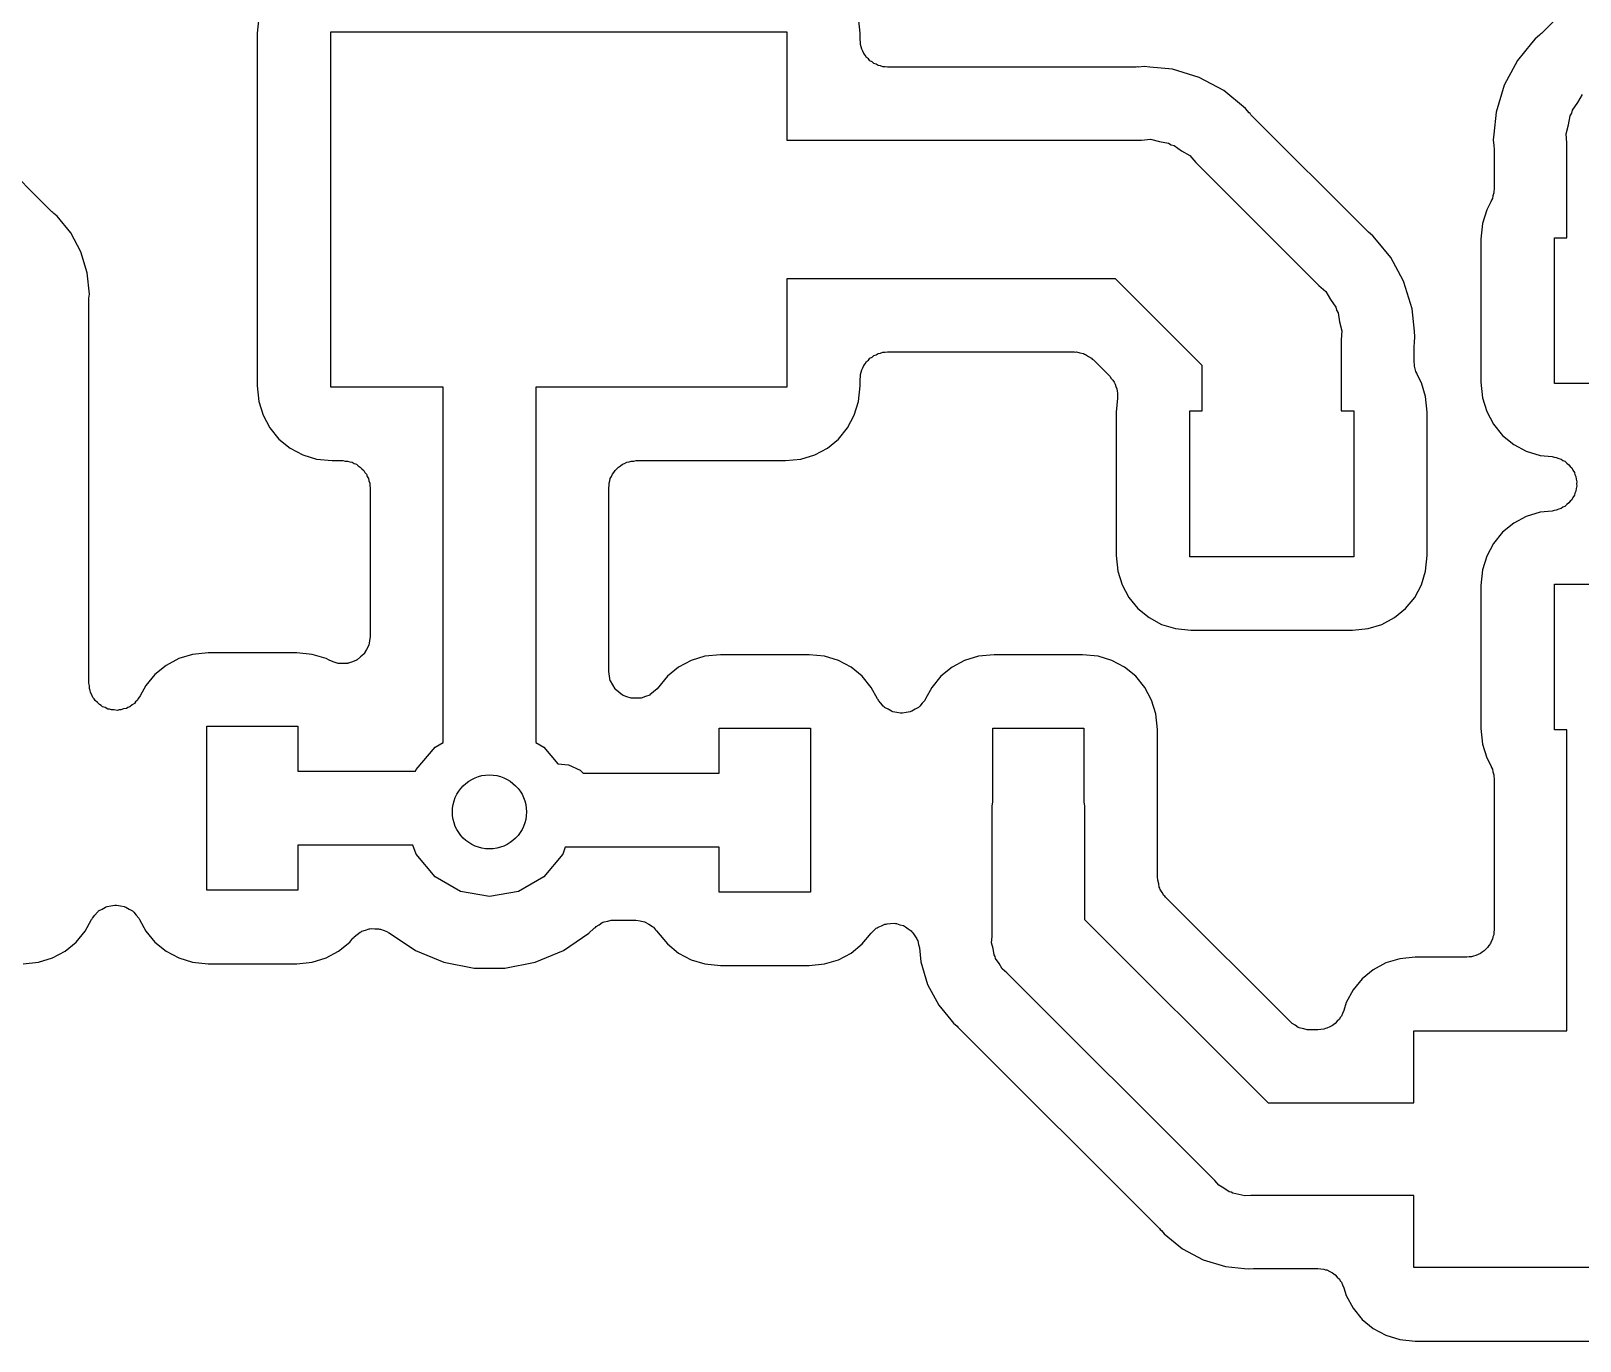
# Model space of a CAD drawing. Extents: x 91 to 190.2, y -113.9 to -59.9.
# Drawn here: x 112.46 to 120.95, y -82.13 to -74.95 of the extents above; entities that cross this region are included whole.
import ezdxf

# ---------------------------------------------------------------- set-up
doc = ezdxf.new("R2010")
doc.units = 0
doc.header["$MEASUREMENT"] = 0
doc.layers.add('BLACK', color=7, linetype='CONTINUOUS')

msp = doc.modelspace()

# ---------------------------------------------------------------- linework, layer by layer
at = {"layer": 'BLACK', "linetype": 'CONTINUOUS'}
for p, q in [((120.899, -74.8001), (120.74, -74.9588)), ((113.706, -74.8716), (113.697, -74.9574)), ((117.003, -74.9574), (116.994, -74.8716)), ((113.697, -74.9574), (113.697, -76.8926)), ((114.1, -76.9), (114.1, -74.95)), ((114.1, -74.95), (116.6, -74.95)), ((116.6, -74.95), (116.6, -75.544)), ((117.003, -74.994), (117.003, -74.9574)), ((117.005, -75.0069), (117.003, -74.994)), ((120.705, -74.9885), (120.685, -75.0126)), ((120.729, -74.9687), (120.705, -74.9885)), ((120.734, -74.9631), (120.729, -74.9687)), ((120.74, -74.9588), (120.734, -74.9631)), ((117.005, -75.02), (117.005, -75.0069)), ((117.009, -75.0324), (117.005, -75.02)), ((117.012, -75.0453), (117.009, -75.0324)), ((117.018, -75.0567), (117.012, -75.0453)), ((117.023, -75.069), (117.018, -75.0567)), ((117.031, -75.0791), (117.023, -75.069)), ((117.038, -75.0904), (117.031, -75.0791)), ((117.048, -75.0989), (117.038, -75.0904)), ((120.685, -75.0126), (120.607, -75.1074)), ((120.685, -75.0126), (120.685, -75.0126)), ((117.056, -75.1089), (117.048, -75.0989)), ((117.068, -75.1155), (117.056, -75.1089)), ((117.078, -75.1239), (117.068, -75.1155)), ((117.09, -75.1284), (117.078, -75.1239)), ((117.101, -75.135), (117.09, -75.1284)), ((117.114, -75.1372), (117.101, -75.135)), ((117.127, -75.1417), (117.114, -75.1372)), ((117.14, -75.1417), (117.127, -75.1417)), ((117.153, -75.144), (117.14, -75.1417)), ((118.516, -75.144), (117.153, -75.144)), ((118.523, -75.1427), (118.516, -75.144)), ((118.53, -75.1433), (118.523, -75.1427)), ((118.561, -75.1402), (118.53, -75.1433)), ((118.592, -75.1433), (118.561, -75.1402)), ((118.715, -75.1553), (118.592, -75.1433)), ((118.592, -75.1433), (118.592, -75.1433)), ((118.592, -75.1433), (118.592, -75.1433)), ((118.862, -75.2), (118.715, -75.1553)), ((120.607, -75.1074), (120.548, -75.2182)), ((118.997, -75.2725), (118.862, -75.2)), ((120.535, -75.2431), (120.49, -75.3903)), ((120.548, -75.2182), (120.535, -75.2431)), ((120.548, -75.2182), (120.548, -75.2182)), ((112.57, -75.9373), (111.958, -75.3246)), ((119.116, -75.3701), (118.997, -75.2725)), ((120.909, -75.3799), (120.938, -75.3385)), ((120.938, -75.3385), (120.964, -75.2947)), ((119.136, -75.3942), (119.116, -75.3701)), ((119.142, -75.399), (119.136, -75.3942)), ((119.146, -75.4051), (119.142, -75.399)), ((119.78, -76.039), (119.146, -75.4051)), ((120.49, -75.3903), (120.478, -75.5124)), ((120.888, -75.4609), (120.896, -75.4111)), ((120.896, -75.4111), (120.905, -75.3964)), ((120.905, -75.3964), (120.909, -75.3799)), ((120.478, -75.5124), (120.475, -75.5434)), ((120.478, -75.5124), (120.478, -75.5124)), ((120.478, -75.5124), (120.478, -75.5124)), ((120.875, -75.5097), (120.888, -75.4609)), ((120.879, -75.56), (120.875, -75.5097)), ((116.6, -75.544), (118.545, -75.544)), ((118.545, -75.544), (118.595, -75.5396)), ((118.595, -75.5396), (118.644, -75.5527)), ((118.644, -75.5527), (118.694, -75.5615)), ((118.694, -75.5615), (118.708, -75.57)), ((118.708, -75.57), (118.725, -75.5744)), ((118.725, -75.5744), (118.766, -75.6034)), ((120.475, -75.5434), (120.478, -75.5744)), ((120.478, -75.5744), (120.478, -75.5818)), ((120.478, -75.5818), (120.479, -75.5891)), ((120.479, -75.5891), (120.479, -75.8131)), ((120.879, -76.08), (120.879, -75.56)), ((118.766, -75.6034), (118.81, -75.6286)), ((118.81, -75.6286), (118.843, -75.6674)), ((118.843, -75.6674), (119.518, -76.3424)), ((120.473, -75.8491), (120.47, -75.8644)), ((120.477, -75.8343), (120.473, -75.8491)), ((120.479, -75.8131), (120.477, -75.8237)), ((120.477, -75.8237), (120.477, -75.8343)), ((112.576, -75.9416), (112.57, -75.9373)), ((120.439, -75.9262), (120.416, -76.0016)), ((120.461, -75.8838), (120.439, -75.9262)), ((120.465, -75.8737), (120.461, -75.8838)), ((120.47, -75.8644), (120.465, -75.8737)), ((112.581, -75.9472), (112.576, -75.9416)), ((112.599, -75.9614), (112.581, -75.9472)), ((112.674, -76.0533), (112.599, -75.9614)), ((120.416, -76.0016), (120.407, -76.0874)), ((112.73, -76.1581), (112.674, -76.0533)), ((119.786, -76.0433), (119.78, -76.039)), ((119.791, -76.0489), (119.786, -76.0433)), ((119.815, -76.0687), (119.791, -76.0489)), ((119.835, -76.0928), (119.815, -76.0687)), ((119.913, -76.1876), (119.835, -76.0928)), ((119.835, -76.0928), (119.835, -76.0928)), ((120.407, -76.0874), (120.407, -76.8726)), ((120.81, -76.88), (120.81, -76.08)), ((120.81, -76.08), (120.879, -76.08)), ((112.764, -76.2717), (112.73, -76.1581)), ((119.98, -76.3145), (119.913, -76.1876)), ((112.776, -76.39), (112.764, -76.2717)), ((118.404, -76.306), (116.6, -76.306)), ((116.6, -76.306), (116.6, -76.9)), ((118.879, -76.7814), (118.404, -76.306)), ((119.518, -76.3424), (119.556, -76.3749)), ((119.985, -76.3233), (119.98, -76.3145)), ((119.98, -76.3145), (119.98, -76.3145)), ((120.03, -76.4705), (119.985, -76.3233)), ((112.773, -76.427), (112.774, -76.4197)), ((112.773, -78.5227), (112.773, -76.427)), ((112.774, -76.4123), (112.776, -76.39)), ((112.774, -76.4197), (112.774, -76.4123)), ((119.556, -76.3749), (119.582, -76.4187)), ((119.582, -76.4187), (119.611, -76.4601)), ((119.611, -76.4601), (119.615, -76.4765)), ((119.615, -76.4765), (119.624, -76.4913)), ((119.624, -76.4913), (119.632, -76.5411)), ((120.042, -76.5926), (120.03, -76.4705)), ((119.632, -76.5411), (119.645, -76.5899)), ((119.645, -76.5899), (119.641, -76.6402)), ((120.045, -76.6236), (120.042, -76.5926)), ((120.042, -76.5926), (120.042, -76.5926)), ((120.042, -76.5926), (120.042, -76.5926)), ((119.641, -76.6402), (119.641, -77.03)), ((120.041, -76.6693), (120.042, -76.662)), ((120.041, -76.7631), (120.041, -76.6693)), ((120.042, -76.6546), (120.045, -76.6236)), ((120.042, -76.662), (120.042, -76.6546)), ((117.018, -76.7933), (117.023, -76.781)), ((117.023, -76.781), (117.031, -76.7709)), ((117.031, -76.7709), (117.038, -76.7596)), ((117.038, -76.7596), (117.048, -76.7511)), ((117.048, -76.7511), (117.056, -76.7411)), ((117.056, -76.7411), (117.068, -76.7345)), ((117.068, -76.7345), (117.078, -76.7261)), ((117.078, -76.7261), (117.09, -76.7216)), ((117.09, -76.7216), (117.101, -76.715)), ((117.101, -76.715), (117.114, -76.7128)), ((117.114, -76.7128), (117.127, -76.7083)), ((117.127, -76.7083), (117.14, -76.7083)), ((117.14, -76.7083), (117.153, -76.706)), ((117.153, -76.706), (118.176, -76.706)), ((118.176, -76.706), (118.182, -76.7071)), ((118.182, -76.7071), (118.189, -76.7066)), ((118.189, -76.7066), (118.208, -76.7116)), ((118.208, -76.7116), (118.227, -76.715)), ((118.227, -76.715), (118.233, -76.7183)), ((118.233, -76.7183), (118.239, -76.7201)), ((118.239, -76.7201), (118.255, -76.7313)), ((118.255, -76.7313), (118.272, -76.7411)), ((118.272, -76.7411), (118.276, -76.7461)), ((118.276, -76.7461), (118.282, -76.7499)), ((118.282, -76.7499), (118.372, -76.8398)), ((118.879, -77.03), (118.879, -76.7814)), ((120.043, -76.7737), (120.041, -76.7631)), ((120.043, -76.7843), (120.043, -76.7737)), ((120.047, -76.7991), (120.043, -76.7843)), ((117.003, -76.856), (117.005, -76.8431)), ((117.003, -76.8926), (117.003, -76.856)), ((117.005, -76.83), (117.009, -76.8176)), ((117.005, -76.8431), (117.005, -76.83)), ((117.009, -76.8176), (117.012, -76.8047)), ((117.012, -76.8047), (117.018, -76.7933)), ((118.372, -76.8398), (118.38, -76.8512)), ((118.38, -76.8512), (118.389, -76.8612)), ((118.389, -76.8612), (118.395, -76.8724)), ((118.395, -76.8724), (118.402, -76.8825)), ((120.05, -76.8144), (120.047, -76.7991)), ((120.055, -76.8237), (120.05, -76.8144)), ((120.059, -76.8339), (120.055, -76.8237)), ((120.081, -76.8762), (120.059, -76.8339)), ((120.407, -76.8726), (120.416, -76.9584)), ((113.697, -76.8926), (113.706, -76.9784)), ((114.716, -76.9), (114.1, -76.9)), ((114.716, -78.8487), (114.716, -76.9)), ((116.6, -76.9), (115.224, -76.9)), ((115.224, -76.9), (115.224, -78.8487)), ((116.994, -76.9784), (117.003, -76.8926)), ((118.402, -76.8825), (118.405, -76.8959)), ((118.405, -76.8959), (118.411, -76.9086)), ((118.411, -76.9086), (118.412, -76.9209)), ((118.412, -76.9209), (118.415, -76.9328)), ((118.415, -76.9328), (118.414, -76.9467)), ((118.414, -76.9467), (118.415, -76.9606)), ((120.104, -76.9516), (120.081, -76.8762)), ((120.113, -77.0374), (120.104, -76.9516)), ((120.416, -76.9584), (120.439, -77.0338)), ((121.71, -76.88), (120.81, -76.88)), ((113.706, -76.9784), (113.729, -77.0538)), ((116.971, -77.0538), (116.994, -76.9784)), ((118.415, -76.9606), (118.407, -77.0374)), ((118.407, -77.0374), (118.407, -77.8226)), ((118.81, -77.83), (118.81, -77.03)), ((118.81, -77.03), (118.879, -77.03)), ((119.641, -77.03), (119.71, -77.03)), ((119.71, -77.03), (119.71, -77.83)), ((120.113, -77.8226), (120.113, -77.0374)), ((120.439, -77.0338), (120.476, -77.1033)), ((113.729, -77.0538), (113.766, -77.1233)), ((113.766, -77.1233), (113.816, -77.1842)), ((116.884, -77.1842), (116.934, -77.1233)), ((116.934, -77.1233), (116.971, -77.0538)), ((120.476, -77.1033), (120.526, -77.1642)), ((113.816, -77.1842), (113.877, -77.2342)), ((116.823, -77.2342), (116.884, -77.1842)), ((120.526, -77.1642), (120.587, -77.2142)), ((120.587, -77.2142), (120.656, -77.2513)), ((113.877, -77.2342), (113.946, -77.2713)), ((113.946, -77.2713), (114.022, -77.2942)), ((114.022, -77.2942), (114.107, -77.3027)), ((116.593, -77.3027), (116.678, -77.2942)), ((116.678, -77.2942), (116.754, -77.2713)), ((116.754, -77.2713), (116.823, -77.2342)), ((120.656, -77.2513), (120.732, -77.2742)), ((120.732, -77.2742), (120.798, -77.2807)), ((120.798, -77.2807), (120.809, -77.2838)), ((120.809, -77.2838), (120.82, -77.2847)), ((120.82, -77.2847), (120.834, -77.2908)), ((120.834, -77.2908), (120.848, -77.2948)), ((120.848, -77.2948), (120.857, -77.3015)), ((114.107, -77.3027), (114.166, -77.3027)), ((114.166, -77.3027), (114.179, -77.3049)), ((114.179, -77.3049), (114.192, -77.3049)), ((114.192, -77.3049), (114.204, -77.3094)), ((114.204, -77.3094), (114.217, -77.3117)), ((114.217, -77.3117), (114.229, -77.3183)), ((114.229, -77.3183), (114.241, -77.3228)), ((114.241, -77.3228), (114.251, -77.3312)), ((114.251, -77.3312), (114.262, -77.3378)), ((114.262, -77.3378), (114.271, -77.3478)), ((114.271, -77.3478), (114.281, -77.3562)), ((114.281, -77.3562), (114.287, -77.3676)), ((114.287, -77.3676), (114.296, -77.3777)), ((114.296, -77.3777), (114.3, -77.39)), ((115.64, -77.39), (115.644, -77.3777)), ((115.644, -77.3777), (115.653, -77.3676)), ((115.653, -77.3676), (115.659, -77.3562)), ((115.659, -77.3562), (115.669, -77.3478)), ((115.669, -77.3478), (115.678, -77.3378)), ((115.678, -77.3378), (115.689, -77.3312)), ((115.689, -77.3312), (115.699, -77.3228)), ((115.699, -77.3228), (115.711, -77.3183)), ((115.711, -77.3183), (115.723, -77.3117)), ((115.723, -77.3117), (115.736, -77.3094)), ((115.736, -77.3094), (115.748, -77.3049)), ((115.748, -77.3049), (115.761, -77.3049)), ((115.761, -77.3049), (115.774, -77.3027)), ((115.774, -77.3027), (116.593, -77.3027)), ((120.857, -77.3015), (120.868, -77.3062)), ((120.868, -77.3062), (120.878, -77.3165)), ((120.878, -77.3165), (120.89, -77.3251)), ((120.89, -77.3251), (120.897, -77.3346)), ((120.897, -77.3346), (120.905, -77.3426)), ((120.905, -77.3426), (120.911, -77.3559)), ((120.911, -77.3559), (120.92, -77.3681)), ((120.92, -77.3681), (120.922, -77.3792)), ((120.922, -77.3792), (120.927, -77.3896)), ((114.3, -77.39), (114.307, -77.4014)), ((114.307, -77.4014), (114.309, -77.4143)), ((114.309, -77.4143), (114.314, -77.4266)), ((114.314, -77.4266), (114.314, -77.4397)), ((114.314, -77.4397), (114.316, -77.4527)), ((114.316, -77.4527), (114.316, -78.2679)), ((115.624, -77.4527), (115.626, -77.4397)), ((115.624, -78.4587), (115.624, -77.4527)), ((115.626, -77.4266), (115.631, -77.4143)), ((115.626, -77.4397), (115.626, -77.4266)), ((115.631, -77.4143), (115.633, -77.4014)), ((115.633, -77.4014), (115.64, -77.39)), ((120.927, -77.3896), (120.929, -77.4043)), ((120.929, -77.4557), (120.927, -77.4704)), ((120.929, -77.4043), (120.933, -77.4186)), ((120.933, -77.4414), (120.929, -77.4557)), ((120.933, -77.4186), (120.931, -77.43)), ((120.931, -77.43), (120.933, -77.4414)), ((120.868, -77.5538), (120.857, -77.5585)), ((120.878, -77.5435), (120.868, -77.5538)), ((120.89, -77.5349), (120.878, -77.5435)), ((120.897, -77.5254), (120.89, -77.5349)), ((120.905, -77.5174), (120.897, -77.5254)), ((120.911, -77.5041), (120.905, -77.5174)), ((120.92, -77.4919), (120.911, -77.5041)), ((120.922, -77.4808), (120.92, -77.4919)), ((120.927, -77.4704), (120.922, -77.4808)), ((120.656, -77.6087), (120.587, -77.6458)), ((120.732, -77.5858), (120.656, -77.6087)), ((120.798, -77.5793), (120.732, -77.5858)), ((120.809, -77.5762), (120.798, -77.5793)), ((120.82, -77.5753), (120.809, -77.5762)), ((120.834, -77.5692), (120.82, -77.5753)), ((120.848, -77.5652), (120.834, -77.5692)), ((120.857, -77.5585), (120.848, -77.5652)), ((120.526, -77.6958), (120.476, -77.7567)), ((120.587, -77.6458), (120.526, -77.6958)), ((120.476, -77.7567), (120.439, -77.8262)), ((118.407, -77.8226), (118.416, -77.9084)), ((119.71, -77.83), (118.81, -77.83)), ((120.104, -77.9084), (120.113, -77.8226)), ((120.439, -77.8262), (120.416, -77.9016)), ((118.416, -77.9084), (118.439, -77.9838)), ((120.081, -77.9838), (120.104, -77.9084)), ((120.416, -77.9016), (120.407, -77.9874)), ((118.439, -77.9838), (118.476, -78.0533)), ((118.476, -78.0533), (118.526, -78.1142)), ((119.994, -78.1142), (120.044, -78.0533)), ((120.044, -78.0533), (120.081, -77.9838)), ((120.407, -77.9874), (120.407, -78.7726)), ((120.81, -78.78), (120.81, -77.98)), ((120.81, -77.98), (121.71, -77.98)), ((118.526, -78.1142), (118.587, -78.1642)), ((119.933, -78.1642), (119.994, -78.1142)), ((118.587, -78.1642), (118.656, -78.2013)), ((118.656, -78.2013), (118.732, -78.2242)), ((118.732, -78.2242), (118.817, -78.2327)), ((118.817, -78.2327), (119.703, -78.2327)), ((119.703, -78.2327), (119.788, -78.2242)), ((119.788, -78.2242), (119.864, -78.2013)), ((119.864, -78.2013), (119.933, -78.1642)), ((114.307, -78.3192), (114.295, -78.3396)), ((114.309, -78.3145), (114.307, -78.3167)), ((114.307, -78.3167), (114.307, -78.3192)), ((114.312, -78.2911), (114.309, -78.3145)), ((114.316, -78.2679), (114.312, -78.2911)), ((113.266, -78.3887), (113.197, -78.4258)), ((113.342, -78.3658), (113.266, -78.3887)), ((113.427, -78.3573), (113.342, -78.3658)), ((113.913, -78.3573), (113.427, -78.3573)), ((113.998, -78.3658), (113.913, -78.3573)), ((114.074, -78.3887), (113.998, -78.3658)), ((114.095, -78.4001), (114.074, -78.3887)), ((114.118, -78.4075), (114.095, -78.4001)), ((114.241, -78.3978), (114.219, -78.4058)), ((114.243, -78.3962), (114.241, -78.3978)), ((114.245, -78.3952), (114.243, -78.3962)), ((114.263, -78.3795), (114.245, -78.3952)), ((114.281, -78.3643), (114.263, -78.3795)), ((114.282, -78.3621), (114.281, -78.3643)), ((114.284, -78.3605), (114.282, -78.3621)), ((114.295, -78.3396), (114.284, -78.3605)), ((116.076, -78.3987), (116.007, -78.4358)), ((116.152, -78.3758), (116.076, -78.3987)), ((116.237, -78.3673), (116.152, -78.3758)), ((116.723, -78.3673), (116.237, -78.3673)), ((116.808, -78.3758), (116.723, -78.3673)), ((116.884, -78.3987), (116.808, -78.3758)), ((116.953, -78.4358), (116.884, -78.3987)), ((117.576, -78.3987), (117.507, -78.4358)), ((117.652, -78.3758), (117.576, -78.3987)), ((117.737, -78.3673), (117.652, -78.3758)), ((118.223, -78.3673), (117.737, -78.3673)), ((118.308, -78.3758), (118.223, -78.3673)), ((118.384, -78.3987), (118.308, -78.3758)), ((118.453, -78.4358), (118.384, -78.3987)), ((113.136, -78.4758), (113.086, -78.5367)), ((113.197, -78.4258), (113.136, -78.4758)), ((114.14, -78.4156), (114.118, -78.4075)), ((114.142, -78.4156), (114.14, -78.4156)), ((114.145, -78.4163), (114.142, -78.4156)), ((114.168, -78.4156), (114.145, -78.4163)), ((114.192, -78.4156), (114.168, -78.4156)), ((114.194, -78.4147), (114.192, -78.4156)), ((114.197, -78.4146), (114.194, -78.4147)), ((114.219, -78.4058), (114.197, -78.4146)), ((115.624, -78.4595), (115.624, -78.4587)), ((115.624, -78.4603), (115.624, -78.4595)), ((115.629, -78.4851), (115.624, -78.4603)), ((115.633, -78.51), (115.629, -78.4851)), ((115.946, -78.4858), (115.89, -78.5538)), ((116.007, -78.4358), (115.946, -78.4858)), ((117.014, -78.4858), (116.953, -78.4358)), ((117.064, -78.5467), (117.014, -78.4858)), ((117.446, -78.4858), (117.396, -78.5467)), ((117.507, -78.4358), (117.446, -78.4858)), ((118.514, -78.4858), (118.453, -78.4358)), ((118.564, -78.5467), (118.514, -78.4858)), ((112.776, -78.538), (112.773, -78.5227)), ((112.776, -78.5536), (112.776, -78.538)), ((112.78, -78.5635), (112.776, -78.5536)), ((112.782, -78.574), (112.78, -78.5635)), ((112.79, -78.5875), (112.782, -78.574)), ((113.086, -78.5367), (113.055, -78.5934)), ((115.633, -78.5107), (115.633, -78.51)), ((115.634, -78.5115), (115.633, -78.5107)), ((115.646, -78.5332), (115.634, -78.5115)), ((115.659, -78.5551), (115.646, -78.5332)), ((115.66, -78.5556), (115.659, -78.5551)), ((115.66, -78.5563), (115.66, -78.5556)), ((115.68, -78.5723), (115.66, -78.5563)), ((115.699, -78.5886), (115.68, -78.5723)), ((115.87, -78.5713), (115.85, -78.5877)), ((115.889, -78.5551), (115.87, -78.5713)), ((115.89, -78.5538), (115.889, -78.5544)), ((115.889, -78.5544), (115.889, -78.5551)), ((117.098, -78.6094), (117.064, -78.5467)), ((117.396, -78.5467), (117.362, -78.6094)), ((118.601, -78.6162), (118.564, -78.5467)), ((112.796, -78.6019), (112.79, -78.5875)), ((112.803, -78.6099), (112.796, -78.6019)), ((112.808, -78.6191), (112.803, -78.6099)), ((112.82, -78.6291), (112.808, -78.6191)), ((112.831, -78.6407), (112.82, -78.6291)), ((112.84, -78.6457), (112.831, -78.6407)), ((112.848, -78.6526), (112.84, -78.6457)), ((112.863, -78.6579), (112.848, -78.6526)), ((112.877, -78.6653), (112.863, -78.6579)), ((112.988, -78.6563), (112.979, -78.6619)), ((112.998, -78.6526), (112.988, -78.6563)), ((113.01, -78.6426), (112.998, -78.6526)), ((113.023, -78.6344), (113.01, -78.6426)), ((113.03, -78.626), (113.023, -78.6344)), ((113.038, -78.6191), (113.03, -78.626)), ((113.046, -78.6057), (113.038, -78.6191)), ((113.055, -78.5934), (113.046, -78.6057)), ((115.7, -78.5889), (115.699, -78.5886)), ((115.7, -78.5894), (115.7, -78.5889)), ((115.724, -78.5978), (115.7, -78.5894)), ((115.748, -78.6064), (115.724, -78.5978)), ((115.749, -78.6064), (115.748, -78.6064)), ((115.75, -78.6067), (115.749, -78.6064)), ((115.775, -78.6064), (115.75, -78.6067)), ((115.8, -78.6064), (115.775, -78.6064)), ((115.801, -78.6061), (115.8, -78.6064)), ((115.802, -78.6061), (115.801, -78.6061)), ((115.825, -78.5972), (115.802, -78.6061)), ((115.849, -78.5886), (115.825, -78.5972)), ((115.85, -78.588), (115.849, -78.5886)), ((115.85, -78.5877), (115.85, -78.588)), ((117.101, -78.6133), (117.098, -78.6094)), ((117.103, -78.6179), (117.101, -78.6133)), ((117.117, -78.6337), (117.103, -78.6179)), ((117.13, -78.6504), (117.117, -78.6337)), ((117.134, -78.653), (117.13, -78.6504)), ((117.137, -78.6567), (117.134, -78.653)), ((117.156, -78.6667), (117.137, -78.6567)), ((117.323, -78.6567), (117.304, -78.6667)), ((117.326, -78.653), (117.323, -78.6567)), ((117.33, -78.6504), (117.326, -78.653)), ((117.343, -78.6337), (117.33, -78.6504)), ((117.357, -78.6179), (117.343, -78.6337)), ((117.359, -78.6133), (117.357, -78.6179)), ((117.362, -78.6094), (117.359, -78.6133)), ((118.624, -78.6916), (118.601, -78.6162)), ((112.887, -78.6668), (112.877, -78.6653)), ((112.897, -78.6704), (112.887, -78.6668)), ((112.913, -78.6704), (112.897, -78.6704)), ((112.928, -78.6726), (112.913, -78.6704)), ((112.939, -78.6704), (112.928, -78.6726)), ((112.949, -78.6704), (112.939, -78.6704)), ((112.964, -78.6651), (112.949, -78.6704)), ((112.979, -78.6619), (112.964, -78.6651)), ((117.174, -78.6779), (117.156, -78.6667)), ((117.179, -78.6789), (117.174, -78.6779)), ((117.183, -78.6812), (117.179, -78.6789)), ((117.204, -78.6842), (117.183, -78.6812)), ((117.225, -78.6886), (117.204, -78.6842)), ((117.23, -78.6879), (117.225, -78.6886)), ((117.235, -78.6886), (117.23, -78.6879)), ((117.256, -78.6842), (117.235, -78.6886)), ((117.277, -78.6812), (117.256, -78.6842)), ((117.281, -78.6789), (117.277, -78.6812)), ((117.286, -78.6779), (117.281, -78.6789)), ((117.304, -78.6667), (117.286, -78.6779)), ((118.633, -78.7774), (118.624, -78.6916)), ((113.42, -79.66), (113.42, -78.76)), ((113.42, -78.76), (113.92, -78.76)), ((113.92, -78.76), (113.92, -79.0068)), ((116.23, -79.0168), (116.23, -78.77)), ((116.23, -78.77), (116.73, -78.77)), ((116.73, -78.77), (116.73, -79.67)), ((117.73, -79.1751), (117.73, -78.77)), ((117.73, -78.77), (118.23, -78.77)), ((118.23, -78.77), (118.23, -79.1751)), ((118.633, -79.1669), (118.633, -78.7774)), ((120.407, -78.7726), (120.416, -78.8584)), ((120.879, -78.78), (120.81, -78.78)), ((120.879, -80.43), (120.879, -78.78)), ((114.568, -78.9979), (114.672, -78.8744)), ((114.672, -78.8744), (114.716, -78.8487)), ((115.224, -78.8487), (115.268, -78.8744)), ((115.268, -78.8744), (115.345, -78.9656)), ((120.416, -78.8584), (120.439, -78.9338)), ((114.565, -79.0068), (114.568, -78.9979)), ((115.345, -78.9656), (115.403, -78.9707)), ((115.403, -78.9707), (115.468, -79.001)), ((120.439, -78.9338), (120.461, -78.9761)), ((120.461, -78.9761), (120.465, -78.9863)), ((120.465, -78.9863), (120.47, -78.9956)), ((120.47, -78.9956), (120.473, -79.0109)), ((113.92, -79.0068), (114.565, -79.0068)), ((115.468, -79.001), (115.484, -79.0168)), ((115.484, -79.0168), (116.23, -79.0168)), ((120.473, -79.0109), (120.477, -79.0257)), ((120.477, -79.0257), (120.477, -79.0363)), ((120.477, -79.0363), (120.479, -79.0469)), ((120.479, -79.0469), (120.479, -79.8773)), ((118.634, -79.1742), (118.633, -79.1669)), ((117.726, -79.1978), (117.73, -79.1751)), ((117.726, -79.9139), (117.726, -79.1978)), ((118.23, -79.1751), (118.234, -79.1978)), ((118.234, -79.1978), (118.234, -79.8198)), ((118.633, -79.1816), (118.634, -79.1742)), ((118.634, -79.1879), (118.633, -79.1816)), ((118.634, -79.592), (118.634, -79.1879)), ((114.55, -79.4132), (113.92, -79.4132)), ((113.92, -79.4132), (113.92, -79.66)), ((114.568, -79.4621), (114.55, -79.4132)), ((115.386, -79.4232), (115.372, -79.4621)), ((116.23, -79.4232), (115.386, -79.4232)), ((116.23, -79.67), (116.23, -79.4232)), ((114.672, -79.5856), (114.568, -79.4621)), ((115.372, -79.4621), (115.268, -79.5856)), ((114.811, -79.6663), (114.672, -79.5856)), ((115.268, -79.5856), (115.129, -79.6663)), ((118.635, -79.5985), (118.634, -79.592)), ((113.92, -79.66), (113.42, -79.66)), ((114.97, -79.6943), (114.811, -79.6663)), ((115.129, -79.6663), (114.97, -79.6943)), ((116.73, -79.67), (116.23, -79.67)), ((118.635, -79.605), (118.635, -79.5985)), ((118.64, -79.624), (118.635, -79.605)), ((118.643, -79.6433), (118.64, -79.624)), ((118.646, -79.649), (118.643, -79.6433)), ((118.648, -79.6554), (118.646, -79.649)), ((118.659, -79.6714), (118.648, -79.6554)), ((118.669, -79.6884), (118.659, -79.6714)), ((112.827, -79.7733), (112.846, -79.7633)), ((112.846, -79.7633), (112.864, -79.7521)), ((112.864, -79.7521), (112.869, -79.7511)), ((112.869, -79.7511), (112.873, -79.7488)), ((112.873, -79.7488), (112.894, -79.7458)), ((112.894, -79.7458), (112.915, -79.7414)), ((112.915, -79.7414), (112.92, -79.7421)), ((112.92, -79.7421), (112.925, -79.7414)), ((112.925, -79.7414), (112.946, -79.7458)), ((112.946, -79.7458), (112.967, -79.7488)), ((112.967, -79.7488), (112.971, -79.7511)), ((112.971, -79.7511), (112.976, -79.7521)), ((112.976, -79.7521), (112.994, -79.7633)), ((112.994, -79.7633), (113.013, -79.7733)), ((118.674, -79.6926), (118.669, -79.6884)), ((118.678, -79.698), (118.674, -79.6926)), ((119.362, -80.3821), (118.678, -79.698)), ((112.754, -79.8833), (112.788, -79.8206)), ((112.788, -79.8206), (112.791, -79.8167)), ((112.791, -79.8167), (112.793, -79.8121)), ((112.793, -79.8121), (112.807, -79.7963)), ((112.807, -79.7963), (112.82, -79.7796)), ((112.82, -79.7796), (112.824, -79.777)), ((112.824, -79.777), (112.827, -79.7733)), ((113.013, -79.7733), (113.016, -79.777)), ((113.016, -79.777), (113.02, -79.7796)), ((113.02, -79.7796), (113.033, -79.7963)), ((113.033, -79.7963), (113.047, -79.8121)), ((113.047, -79.8121), (113.049, -79.8167)), ((113.049, -79.8167), (113.052, -79.8206)), ((113.052, -79.8206), (113.086, -79.8833)), ((115.572, -79.8485), (115.588, -79.8373)), ((115.588, -79.8373), (115.594, -79.8355)), ((115.594, -79.8355), (115.6, -79.8322)), ((115.6, -79.8322), (115.619, -79.8288)), ((115.619, -79.8288), (115.638, -79.8238)), ((115.638, -79.8238), (115.645, -79.8243)), ((115.645, -79.8243), (115.651, -79.8232)), ((115.651, -79.8232), (115.768, -79.8232)), ((115.768, -79.8232), (115.771, -79.8236)), ((115.771, -79.8236), (115.773, -79.8233)), ((115.773, -79.8233), (115.796, -79.8281)), ((115.796, -79.8281), (115.82, -79.8322)), ((115.82, -79.8322), (115.822, -79.8335)), ((115.822, -79.8335), (115.824, -79.834)), ((115.824, -79.834), (115.844, -79.8465)), ((115.844, -79.8465), (115.865, -79.8583)), ((117.12, -79.8544), (117.138, -79.846)), ((117.138, -79.846), (117.145, -79.8453)), ((117.145, -79.8453), (117.151, -79.843)), ((117.151, -79.843), (117.17, -79.8428)), ((117.17, -79.8428), (117.19, -79.8408)), ((117.19, -79.8408), (117.196, -79.8425)), ((117.196, -79.8425), (117.203, -79.8424)), ((117.203, -79.8424), (117.221, -79.8489)), ((118.234, -79.8198), (119.24, -80.826)), ((112.704, -79.9442), (112.754, -79.8833)), ((113.086, -79.8833), (113.136, -79.9442)), ((114.204, -79.9442), (114.221, -79.9234)), ((114.221, -79.9234), (114.226, -79.9196)), ((114.226, -79.9196), (114.229, -79.9148)), ((114.229, -79.9148), (114.245, -79.9028)), ((114.245, -79.9028), (114.261, -79.8895)), ((114.261, -79.8895), (114.266, -79.8874)), ((114.266, -79.8874), (114.271, -79.884)), ((114.271, -79.884), (114.29, -79.8783)), ((114.29, -79.8783), (114.31, -79.8711)), ((114.31, -79.8711), (114.315, -79.8711)), ((114.315, -79.8711), (114.321, -79.8694)), ((114.321, -79.8694), (114.341, -79.8708)), ((114.341, -79.8708), (114.362, -79.8706)), ((114.362, -79.8706), (114.367, -79.8725)), ((114.367, -79.8725), (114.373, -79.8729)), ((114.373, -79.8729), (114.392, -79.8811)), ((114.392, -79.8811), (114.411, -79.8878)), ((114.411, -79.8878), (114.415, -79.8915)), ((114.415, -79.8915), (114.421, -79.8938)), ((114.421, -79.8938), (114.564, -79.9896)), ((115.376, -79.9896), (115.516, -79.8958)), ((115.516, -79.8958), (115.545, -79.8671)), ((115.545, -79.8671), (115.551, -79.8633)), ((115.551, -79.8633), (115.555, -79.8583)), ((115.555, -79.8583), (115.572, -79.8485)), ((115.865, -79.8583), (115.866, -79.8602)), ((115.866, -79.8602), (115.869, -79.8615)), ((115.869, -79.8615), (115.881, -79.8769)), ((115.881, -79.8769), (115.886, -79.8819)), ((115.886, -79.8819), (115.946, -79.9542)), ((117.014, -79.9542), (117.063, -79.8952)), ((117.063, -79.8952), (117.077, -79.8825)), ((117.077, -79.8825), (117.091, -79.8685)), ((117.091, -79.8685), (117.097, -79.8656)), ((117.097, -79.8656), (117.102, -79.8613)), ((117.102, -79.8613), (117.12, -79.8544)), ((117.221, -79.8489), (117.24, -79.8538)), ((117.24, -79.8538), (117.246, -79.8575)), ((117.246, -79.8575), (117.252, -79.8597)), ((117.252, -79.8597), (117.267, -79.8721)), ((117.267, -79.8721), (117.283, -79.8832)), ((117.283, -79.8832), (117.287, -79.8886)), ((117.287, -79.8886), (117.292, -79.8927)), ((117.292, -79.8927), (117.302, -79.9096)), ((117.302, -79.9096), (117.314, -79.9255)), ((117.314, -79.9255), (117.316, -79.9319)), ((117.316, -79.9319), (117.319, -79.9376)), ((117.723, -79.9475), (117.726, -79.9139)), ((120.47, -79.9286), (120.463, -79.94)), ((120.472, -79.9157), (120.47, -79.9286)), ((120.477, -79.9034), (120.472, -79.9157)), ((120.479, -79.8773), (120.477, -79.8903)), ((120.477, -79.8903), (120.477, -79.9034)), ((112.574, -80.0313), (112.643, -79.9942)), ((112.643, -79.9942), (112.704, -79.9442)), ((113.136, -79.9442), (113.197, -79.9942)), ((113.197, -79.9942), (113.266, -80.0313)), ((114.074, -80.0313), (114.143, -79.9942)), ((114.143, -79.9942), (114.204, -79.9442)), ((114.564, -79.9896), (114.72, -80.0543)), ((115.22, -80.0543), (115.376, -79.9896)), ((115.946, -79.9542), (116.007, -80.0042)), ((116.007, -80.0042), (116.076, -80.0413)), ((116.884, -80.0413), (116.953, -80.0042)), ((116.953, -80.0042), (117.014, -79.9542)), ((117.319, -79.9376), (117.323, -79.9568)), ((117.323, -79.9568), (117.328, -79.9757)), ((117.328, -79.9757), (117.335, -80.0532)), ((117.732, -79.98), (117.723, -79.9475)), ((117.738, -80.0132), (117.732, -79.98)), ((117.743, -80.023), (117.738, -80.0132)), ((120.392, -80.0117), (120.38, -80.0183)), ((120.404, -80.0072), (120.392, -80.0117)), ((120.414, -79.9988), (120.404, -80.0072)), ((120.425, -79.9922), (120.414, -79.9988)), ((120.434, -79.9822), (120.425, -79.9922)), ((120.444, -79.9738), (120.434, -79.9822)), ((120.45, -79.9624), (120.444, -79.9738)), ((120.459, -79.9523), (120.45, -79.9624)), ((120.463, -79.94), (120.459, -79.9523)), ((112.413, -80.0627), (112.498, -80.0542)), ((112.498, -80.0542), (112.574, -80.0313)), ((113.266, -80.0313), (113.342, -80.0542)), ((113.342, -80.0542), (113.427, -80.0627)), ((113.427, -80.0627), (113.913, -80.0627)), ((113.913, -80.0627), (113.998, -80.0542)), ((113.998, -80.0542), (114.074, -80.0313)), ((114.72, -80.0543), (114.886, -80.0872)), ((114.886, -80.0872), (115.054, -80.0872)), ((115.054, -80.0872), (115.22, -80.0543)), ((116.076, -80.0413), (116.152, -80.0642)), ((116.152, -80.0642), (116.237, -80.0727)), ((116.237, -80.0727), (116.723, -80.0727)), ((116.723, -80.0727), (116.808, -80.0642)), ((116.808, -80.0642), (116.884, -80.0413)), ((117.335, -80.0532), (117.373, -80.1765)), ((117.746, -80.034), (117.743, -80.023)), ((117.766, -80.0616), (117.746, -80.034)), ((117.782, -80.0908), (117.766, -80.0616)), ((117.808, -80.1124), (117.782, -80.0908)), ((119.817, -80.0958), (119.756, -80.1458)), ((119.886, -80.0587), (119.817, -80.0958)), ((119.962, -80.0358), (119.886, -80.0587)), ((120.047, -80.0273), (119.962, -80.0358)), ((120.329, -80.0273), (120.047, -80.0273)), ((120.342, -80.0251), (120.329, -80.0273)), ((120.355, -80.0251), (120.342, -80.0251)), ((120.367, -80.0206), (120.355, -80.0251)), ((120.38, -80.0183), (120.367, -80.0206)), ((117.373, -80.1765), (117.434, -80.2901)), ((118.948, -81.2518), (117.808, -80.1124)), ((119.756, -80.1458), (119.706, -80.2067)), ((119.706, -80.2067), (119.669, -80.2762)), ((117.434, -80.2901), (117.5, -80.3704)), ((119.636, -80.3579), (119.632, -80.366)), ((119.642, -80.351), (119.636, -80.3579)), ((119.648, -80.3349), (119.642, -80.351)), ((119.656, -80.3195), (119.648, -80.3349)), ((119.669, -80.2762), (119.656, -80.3195)), ((117.5, -80.3704), (117.5, -80.3704)), ((117.5, -80.3704), (117.515, -80.3897)), ((117.515, -80.3897), (117.535, -80.4055)), ((117.535, -80.4055), (117.539, -80.4111)), ((117.539, -80.4111), (117.545, -80.4154)), ((117.545, -80.4154), (118.645, -81.5145)), ((119.367, -80.3859), (119.362, -80.3821)), ((119.372, -80.3909), (119.367, -80.3859)), ((119.389, -80.4007), (119.372, -80.3909)), ((119.405, -80.4119), (119.389, -80.4007)), ((119.411, -80.4137), (119.405, -80.4119)), ((119.417, -80.417), (119.411, -80.4137)), ((119.436, -80.4204), (119.417, -80.417)), ((119.455, -80.4254), (119.436, -80.4204)), ((119.462, -80.4249), (119.455, -80.4254)), ((119.468, -80.426), (119.462, -80.4249)), ((119.512, -80.426), (119.468, -80.426)), ((119.529, -80.423), (119.512, -80.426)), ((119.546, -80.4221), (119.529, -80.423)), ((119.554, -80.4185), (119.546, -80.4221)), ((119.563, -80.417), (119.554, -80.4185)), ((119.578, -80.4084), (119.563, -80.417)), ((119.594, -80.4016), (119.578, -80.4084)), ((119.601, -80.3954), (119.594, -80.4016)), ((119.608, -80.3909), (119.601, -80.3954)), ((119.619, -80.3778), (119.608, -80.3909)), ((119.632, -80.366), (119.619, -80.3778)), ((120.04, -80.826), (120.04, -80.43)), ((120.04, -80.43), (120.879, -80.43)), ((119.24, -80.826), (120.04, -80.826)), ((118.969, -81.2776), (118.948, -81.2518)), ((118.998, -81.2944), (118.969, -81.2776)), ((119.026, -81.3138), (118.998, -81.2944)), ((119.037, -81.3167), (119.026, -81.3138)), ((119.047, -81.3224), (119.037, -81.3167)), ((119.08, -81.3282), (119.047, -81.3224)), ((119.113, -81.3369), (119.08, -81.3282)), ((119.146, -81.334), (119.113, -81.3369)), ((120.04, -81.334), (119.146, -81.334)), ((120.04, -81.73), (120.04, -81.334)), ((118.645, -81.5145), (118.649, -81.5206)), ((118.649, -81.5206), (118.655, -81.5254)), ((118.655, -81.5254), (118.67, -81.5447)), ((118.67, -81.5447), (118.69, -81.5605)), ((118.69, -81.5605), (118.69, -81.5605)), ((118.69, -81.5605), (118.77, -81.6264)), ((118.77, -81.6264), (118.884, -81.6871)), ((118.884, -81.6871), (119.007, -81.7245)), ((119.007, -81.7245), (119.11, -81.7347)), ((119.11, -81.7347), (119.11, -81.7347)), ((119.11, -81.7347), (119.135, -81.7372)), ((119.135, -81.7372), (119.16, -81.7347)), ((119.16, -81.7347), (119.167, -81.7353)), ((119.167, -81.7353), (119.174, -81.734)), ((119.174, -81.734), (119.512, -81.734)), ((119.512, -81.734), (119.529, -81.737)), ((119.529, -81.737), (119.546, -81.7379)), ((119.546, -81.7379), (119.554, -81.7415)), ((119.554, -81.7415), (119.563, -81.743)), ((119.563, -81.743), (119.578, -81.7516)), ((119.578, -81.7516), (119.594, -81.7584)), ((119.594, -81.7584), (119.601, -81.7646)), ((119.601, -81.7646), (119.608, -81.7691)), ((119.608, -81.7691), (119.619, -81.7822)), ((119.619, -81.7822), (119.632, -81.794)), ((119.632, -81.794), (119.636, -81.8021)), ((121.74, -81.73), (120.04, -81.73)), ((119.636, -81.8021), (119.642, -81.809)), ((119.642, -81.809), (119.648, -81.8251)), ((119.648, -81.8251), (119.656, -81.8405)), ((119.656, -81.8405), (119.669, -81.8838)), ((119.669, -81.8838), (119.706, -81.9533)), ((119.706, -81.9533), (119.756, -82.0142)), ((119.756, -82.0142), (119.817, -82.0642)), ((119.817, -82.0642), (119.886, -82.1013)), ((119.886, -82.1013), (119.962, -82.1242)), ((119.962, -82.1242), (120.047, -82.1327)), ((120.047, -82.1327), (121.733, -82.1327))]:
    msp.add_line(p, q, dxfattribs=at)
at = {"layer": 'BLACK'}
msp.add_circle((114.97, -79.23), 0.2032, dxfattribs=at)

doc.saveas('drawing.dxf')
